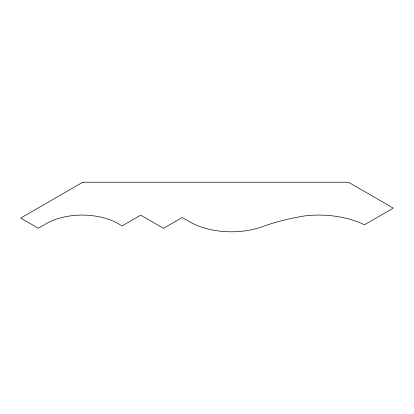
<?xml version="1.0" encoding="UTF-8"?>
<svg xmlns="http://www.w3.org/2000/svg" width="414" height="414" viewBox="0 0 414 414"><rect width="100%" height="100%" fill="white"/><g stroke="black" fill="none" stroke-linecap="round" stroke-linejoin="round"><path stroke-width="0.62" d="M82.795 182.227L20.7 218.08L38.3 228.238L47.387 222.991A51.186 29.549 0 0 1 119.884 224.636L122.078 225.899L140.693 215.156L163.489 228.316L182.196 217.516L189.534 221.754A59.109 34.124 0 0 0 265.162 225.666A166.076 95.882 0 0 1 304.388 215.953A70.287 40.577 0 0 1 364.423 224.792L393.3 208.123L348.448 182.227L82.795 182.227"/></g></svg>
